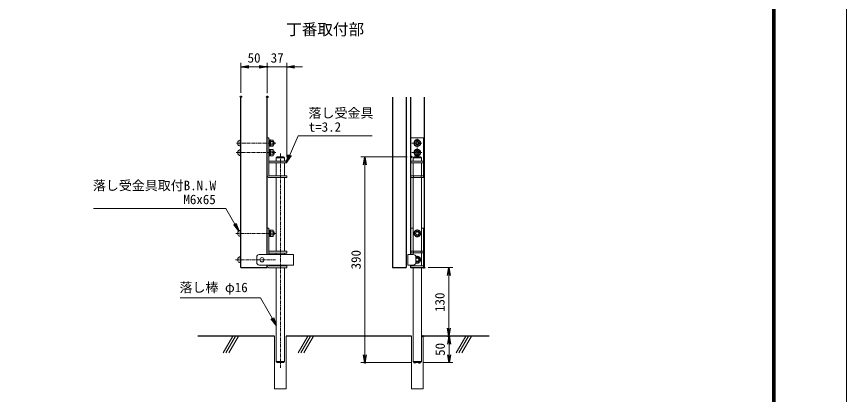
# Model space of a CAD drawing. Units: millimetres, scale not verified, with parts at other scales. Extents: x -4204 to 4196, y -2971 to 2969.
# Drawn here: x 1049 to 4196, y -559 to 874 of the extents above; entities that cross this region are included whole.
import ezdxf
from ezdxf.enums import TextEntityAlignment as Align

# ---------------------------------------------------------------- set-up
doc = ezdxf.new("R2010")
doc.units = ezdxf.units.MM
doc.header["$LTSCALE"] = 10
doc.header["$PDMODE"] = 32
doc.header["$PDSIZE"] = 5
doc.linetypes.add('USER2', pattern=[2, 1.25, -0.25, 0.25, -0.25])
doc.linetypes.add('USER3', pattern=[0.375, 0.25, -0.125])
for name, color, linetype, lineweight in [('0-0_D-STR-DIM', 7, 'Continuous', 13), ('0-1_0', 7, 'Continuous', 25), ('0-2_DEFPOINTS', 8, 'Continuous', 25), ('0-3_D-STR1', 1, 'Continuous', 25), ('0-4_D-BMK', 2, 'USER2', 13), ('0-5_D-BGD', 7, 'Continuous', 25), ('0-6_D-STR3', 3, 'Continuous', 13), ('0-8_D-DCR-HCH', 7, 'Continuous', 13), ('0-A_D-STR-TXT', 7, 'Continuous', 13), ('0-B_D-TTL-TXT', 7, 'Continuous', 13), ('0-D_D-TTL', 7, 'Continuous', 13)]:
    doc.layers.add(name, color=color, linetype=linetype, lineweight=lineweight)
doc.styles.add('ＭＳ ゴシック', font='')
doc.styles.get('ＭＳ ゴシック').set_extended_font_data('MS Gothic')

# ---------------------------------------------------------------- blocks, each defined once
blk = doc.blocks.new('_OPEN')
at = {"layer": '0-1_0'}
blk.add_line((0, 0), (-10, 0), dxfattribs=at)
blk.add_lwpolyline([(-10, 1.667), (0, 0), (-10, -1.667)], dxfattribs=at)

msp = doc.modelspace()

# ---------------------------------------------------------------- linework, layer by layer
at = {"layer": '0-0_D-STR-DIM'}
for p, q in [((1899.48, 585.01), (1899.48, 698.16)), ((1999.48, 583.59), (1999.48, 698.16)), ((1999.48, 585.01), (1999.48, 698.16)), ((2073.48, 340.82), (2073.48, 698.16)), ((1929.48, 683.16), (1969.48, 683.16)), ((1969.48, 683.16), (1939.48, 683.16)), ((2073.48, 683.16), (1999.48, 683.16)), ((2103.48, 683.16), (2133.48, 683.16)), ((2530.54, 341.82), (2354.86, 341.82)), ((2369.86, 311.82), (2369.86, -408.18)), ((2609.34, -78.18), (2702.77, -78.18)), ((2687.77, -108.18), (2687.77, -308.18)), ((2605.54, -338.18), (2704, -338.18)), ((2605.54, -338.18), (2702.77, -338.18)), ((2689, -408.18), (2689, -368.18)), ((2544.34, -438.18), (2354.86, -438.18)), ((2591.34, -438.18), (2704, -438.18))]:
    msp.add_line(p, q, dxfattribs=at)
at = {"layer": '0-2_DEFPOINTS'}
for p in [(1999.48, 683.16), (1899.48, 570.01), (1999.48, 570.01), (1999.48, 568.59), (2073.48, 325.82), (2545.54, 341.82), (2594.34, -78.18), (2590.54, -338.18), (2687.77, -338.18), (2689, -338.18), (2369.86, -438.18), (2559.34, -438.18), (2576.34, -438.18)]:
    msp.add_point(p, dxfattribs=at)
at = {"layer": '0-3_D-STR1'}
for p, q in [((1899.48, -78.18), (1899.48, 568.59)), ((1999.48, -28.18), (1999.48, 568.59)), ((2474.34, 568.59), (2474.34, -78.18)), ((2526.34, 568.59), (2526.34, -78.18)), ((2542.34, 568.59), (2542.34, -28.18)), ((2594.34, 568.59), (2594.34, -78.18)), ((1899.48, -78.18), (1999.48, -78.18)), ((1999.48, -78.18), (1999.48, -68.18)), ((2474.34, -78.18), (2526.34, -78.18)), ((2542.34, -68.18), (2542.34, -78.18)), ((2542.34, -78.18), (2594.34, -78.18))]:
    msp.add_line(p, q, dxfattribs=at)
at = {"layer": '0-4_D-BMK'}
for p, q in [((2568.34, 337.82), (2568.34, 417.82)), ((1882.65, 393.82), (2031.91, 393.82)), ((2548.34, 393.82), (2588.34, 393.82)), ((1881.71, 357.82), (2031.91, 357.82)), ((2049.48, 354.63), (2049.48, -457.84)), ((2548.34, 357.82), (2588.34, 357.82)), ((1880.23, 51.76), (2031.15, 51.76)), ((1879.72, -48.24), (2031.15, -48.24))]:
    msp.add_line(p, q, dxfattribs=at)
at = {"layer": '0-5_D-BGD'}
for p, q in [((2027.28, -338.18), (1736.23, -338.18)), ((2546.14, -338.18), (2071.68, -338.18)), ((2841.2, -338.18), (2590.54, -338.18))]:
    msp.add_line(p, q, dxfattribs=at)
at = {"layer": '0-6_D-STR3'}
for p, q in [((1999.48, 270.42), (1999.48, 413.82)), ((1999.48, 413.82), (2005.88, 413.82)), ((2005.88, 270.42), (2005.88, 413.82)), ((2544.34, 413.82), (2592.34, 413.82)), ((2544.34, 413.82), (2544.34, 263.82)), ((2592.34, 413.82), (2592.34, 263.82)), ((1888.48, 389.32), (1888.48, 398.32)), ((1894.48, 404.32), (1896.28, 404.32)), ((1894.48, 383.32), (1896.28, 383.32)), ((1899.48, 405.82), (1896.28, 405.82)), ((1896.28, 381.82), (1896.28, 405.82)), ((1899.48, 381.82), (1896.28, 381.82)), ((1899.48, 381.82), (1899.48, 405.82)), ((2009.08, 405.82), (2005.88, 405.82)), ((2009.08, 381.82), (2005.88, 381.82)), ((2012.08, 405.82), (2009.08, 405.82)), ((2009.08, 381.82), (2009.08, 405.82)), ((2012.08, 381.82), (2009.08, 381.82)), ((2012.08, 381.82), (2012.08, 405.82)), ((2012.08, 405.37), (2022.08, 405.37)), ((2012.08, 399.59), (2022.08, 399.59)), ((2012.08, 388.05), (2022.08, 388.05)), ((2012.08, 382.27), (2022.08, 382.27)), ((2022.08, 382.27), (2022.08, 405.37)), ((2022.08, 399.82), (2024.28, 399.82)), ((2022.08, 397.82), (2026.28, 397.82)), ((2022.08, 389.82), (2026.28, 389.82)), ((2022.08, 387.82), (2024.28, 387.82)), ((2024.28, 399.82), (2024.28, 387.82)), ((2026.28, 397.82), (2024.28, 399.82)), ((2026.28, 389.82), (2024.28, 387.82)), ((2026.28, 397.82), (2026.28, 389.82)), ((2568.34, 405.37), (2558.34, 399.6)), ((2558.34, 399.6), (2558.34, 388.05)), ((2568.34, 382.27), (2558.34, 388.05)), ((2568.34, 405.37), (2578.34, 399.6)), ((2568.34, 382.27), (2578.34, 388.05)), ((2578.34, 399.6), (2578.34, 388.05)), ((1888.48, 353.32), (1888.48, 362.32)), ((1894.48, 368.32), (1896.28, 368.32)), ((1894.48, 347.32), (1896.28, 347.32)), ((1899.48, 369.82), (1896.28, 369.82)), ((1896.28, 345.82), (1896.28, 369.82)), ((1899.48, 345.82), (1899.48, 369.82)), ((2009.08, 369.82), (2005.88, 369.82)), ((2012.08, 369.82), (2009.08, 369.82)), ((2009.08, 345.82), (2009.08, 369.82)), ((2012.08, 345.82), (2012.08, 369.82)), ((2012.08, 369.37), (2022.08, 369.37)), ((2012.08, 363.59), (2022.08, 363.59)), ((2012.08, 352.05), (2022.08, 352.05)), ((2012.08, 346.27), (2022.08, 346.27)), ((2022.08, 346.27), (2022.08, 369.37)), ((2022.08, 363.82), (2024.28, 363.82)), ((2022.08, 361.82), (2026.28, 361.82)), ((2022.08, 353.82), (2026.28, 353.82)), ((2022.08, 351.82), (2024.28, 351.82)), ((2024.28, 363.82), (2024.28, 351.82)), ((2026.28, 361.82), (2024.28, 363.82)), ((2026.28, 353.82), (2024.28, 351.82)), ((2026.28, 361.82), (2026.28, 353.82)), ((2568.34, 369.37), (2558.34, 363.6)), ((2558.34, 363.6), (2558.34, 352.05)), ((2568.34, 346.27), (2558.34, 352.05)), ((2568.34, 369.37), (2578.34, 363.6)), ((2568.34, 346.27), (2578.34, 352.05)), ((2578.34, 363.6), (2578.34, 352.05)), ((1899.48, 345.82), (1896.28, 345.82)), ((2005.88, 325.82), (2073.48, 325.82)), ((2005.88, 319.42), (2073.48, 319.42)), ((2033.48, 337.82), (2037.48, 341.82)), ((2033.48, 337.82), (2065.48, 337.82)), ((2033.48, 337.82), (2033.48, 325.62)), ((2033.48, 319.22), (2033.48, 270.22)), ((2037.48, 341.82), (2061.48, 341.82)), ((2065.48, 319.22), (2065.48, 270.22)), ((2073.48, 319.42), (2073.48, 325.82)), ((2544.34, 325.82), (2592.34, 325.82)), ((2544.34, 319.42), (2592.34, 319.42)), ((2552.34, 337.82), (2556.34, 341.82)), ((2552.34, 337.82), (2584.34, 337.82)), ((2552.34, 337.82), (2552.34, 325.82)), ((2552.34, 319.22), (2552.34, 270.22)), ((2556.34, 341.82), (2580.34, 341.82)), ((2580.34, 341.82), (2584.34, 337.82)), ((2584.34, 337.82), (2584.34, 325.82)), ((2584.34, 319.22), (2584.34, 270.22)), ((2006.08, 270.22), (2073.48, 270.22)), ((2006.08, 263.82), (2073.48, 263.82)), ((2033.48, 263.82), (2033.48, -16.44)), ((2065.48, 263.82), (2065.48, -16.44)), ((2073.48, 270.22), (2073.48, 263.82)), ((2544.34, 270.22), (2592.34, 270.22)), ((2592.34, 263.82), (2544.34, 263.82)), ((2552.34, 263.82), (2552.34, -16.18)), ((2553.84, 270.22), (2553.84, 263.82)), ((2582.84, 270.22), (2582.84, 263.82)), ((2584.34, 263.82), (2584.34, -16.18)), ((1896.28, 39.76), (1896.28, 63.76)), ((1899.48, 63.76), (1896.28, 63.76)), ((1899.48, 39.76), (1899.48, 63.76)), ((1999.48, 71.76), (2005.88, 71.76)), ((1999.48, -28.18), (1999.48, 71.76)), ((2005.88, -28.18), (2005.88, 71.76)), ((2009.08, 63.76), (2005.88, 63.76)), ((2009.08, 39.76), (2009.08, 63.76)), ((2012.08, 63.76), (2009.08, 63.76)), ((2012.08, 39.76), (2012.08, 63.76)), ((2012.08, 63.31), (2022.08, 63.31)), ((2022.08, 40.21), (2022.08, 63.31)), ((2544.34, 71.82), (2544.34, -28.18)), ((2544.34, 71.82), (2552.34, 71.82)), ((2584.34, 71.82), (2592.34, 71.82)), ((2592.34, 71.82), (2592.34, -78.18)), ((1888.48, 47.26), (1888.48, 56.26)), ((1894.48, 62.26), (1896.28, 62.26)), ((1894.48, 41.26), (1896.28, 41.26)), ((1899.48, 39.76), (1896.28, 39.76)), ((2009.08, 39.76), (2005.88, 39.76)), ((2012.08, 39.76), (2009.08, 39.76)), ((2012.08, 57.53), (2022.08, 57.53)), ((2012.08, 45.99), (2022.08, 45.99)), ((2012.08, 40.21), (2022.08, 40.21)), ((2022.08, 57.76), (2024.28, 57.76)), ((2022.08, 55.76), (2026.28, 55.76)), ((2022.08, 47.76), (2026.28, 47.76)), ((2022.08, 45.76), (2024.28, 45.76)), ((2024.28, 57.76), (2024.28, 45.76)), ((2026.28, 55.76), (2024.28, 57.76)), ((2026.28, 47.76), (2024.28, 45.76)), ((2026.28, 55.76), (2026.28, 47.76)), ((1969.48, -28.18), (2099.48, -28.18)), ((2005.88, -16.24), (2073.48, -16.24)), ((2005.88, -22.64), (2073.48, -22.64)), ((2033.48, -22.78), (2033.48, -28.18)), ((2065.48, -22.78), (2065.48, -28.18)), ((2073.48, -22.64), (2073.48, -16.24)), ((2099.48, -68.18), (2099.48, -28.18)), ((2533.34, -28.18), (2553.34, -28.18)), ((2533.34, -28.18), (2533.34, -68.18)), ((2544.34, -16.18), (2592.34, -16.18)), ((2544.34, -22.58), (2592.34, -22.58)), ((2552.34, -22.58), (2552.34, -28.18)), ((2553.84, -16.18), (2553.84, -22.58)), ((2582.84, -16.18), (2582.84, -22.58)), ((2584.34, -22.78), (2584.34, -71.78)), ((1888.48, -52.74), (1888.48, -43.74)), ((1894.48, -37.74), (1896.28, -37.74)), ((1894.48, -58.74), (1896.28, -58.74)), ((1896.28, -60.24), (1896.28, -36.24)), ((1899.48, -36.24), (1896.28, -36.24)), ((1899.48, -60.24), (1896.28, -60.24)), ((1899.48, -60.24), (1899.48, -36.24)), ((1959.48, -58.18), (1959.48, -38.18)), ((2563.34, -38.18), (2563.34, -58.18)), ((1969.48, -68.18), (2099.48, -68.18)), ((1999.48, -71.64), (1999.48, -68.18)), ((2005.88, -71.64), (2005.88, -68.18)), ((2006.08, -71.84), (2073.48, -71.84)), ((2006.08, -78.24), (2073.48, -78.24)), ((2033.48, -68.18), (2033.48, -71.84)), ((2033.48, -78.18), (2033.48, -434.18)), ((2065.48, -68.18), (2065.48, -71.84)), ((2065.48, -78.18), (2065.48, -434.18)), ((2073.48, -78.24), (2073.48, -71.84)), ((2553.34, -68.18), (2533.34, -68.18)), ((2544.34, -68.18), (2544.34, -78.18)), ((2544.34, -71.78), (2592.34, -71.78)), ((2544.34, -78.18), (2592.34, -78.18)), ((2552.34, -68.18), (2552.34, -71.78)), ((2552.34, -78.18), (2552.34, -434.18)), ((2584.34, -78.18), (2584.34, -434.18)), ((2027.28, -538.18), (2027.28, -338.18)), ((2071.68, -538.18), (2071.68, -338.18)), ((2546.14, -538.18), (2546.14, -338.18)), ((2590.54, -538.18), (2590.54, -338.18)), ((2033.48, -434.18), (2065.48, -434.18)), ((2037.48, -438.18), (2033.48, -434.18)), ((2037.48, -438.18), (2061.48, -438.18)), ((2061.48, -438.18), (2065.48, -434.18)), ((2552.34, -434.18), (2584.34, -434.18)), ((2556.34, -438.18), (2552.34, -434.18)), ((2556.34, -438.18), (2580.34, -438.18)), ((2580.34, -438.18), (2584.34, -434.18)), ((2071.68, -538.18), (2027.28, -538.18)), ((2590.54, -538.18), (2546.14, -538.18))]:
    msp.add_line(p, q, dxfattribs=at)
at = {"layer": '0-6_D-STR3', "linetype": 'USER3'}
for p, q in [((2568.34, 63.37), (2558.34, 57.6)), ((2568.34, 63.37), (2578.34, 57.6)), ((2558.34, 57.6), (2558.34, 46.05)), ((2568.34, 40.27), (2558.34, 46.05)), ((2568.34, 40.27), (2578.34, 46.05)), ((2578.34, 57.6), (2578.34, 46.05)), ((2568.34, -36.63), (2563.34, -39.51)), ((2568.34, -59.73), (2563.34, -56.84)), ((2568.34, -36.63), (2578.34, -42.4)), ((2568.34, -59.73), (2578.34, -53.95)), ((2578.34, -42.4), (2578.34, -53.95))]:
    msp.add_line(p, q, dxfattribs=at)
at = {"layer": '0-6_D-STR3'}
for points in [[(2012.08, 345.82), (2009.08, 345.82), (2005.88, 345.82)], [(2061.48, 341.82), (2065.48, 337.82), (2065.48, 325.62)]]:
    msp.add_lwpolyline(points, dxfattribs=at)
for centre, radius in [((2568.34, 393.82), 13), ((2568.34, 393.82), 7), ((2568.34, 393.82), 6), ((2568.34, 357.82), 13), ((2568.34, 357.82), 7), ((2568.34, 357.82), 6), ((1979.48, -48.18), 8)]:
    msp.add_circle(centre, radius, dxfattribs=at)
at = {"layer": '0-6_D-STR3', "linetype": 'USER3'}
for radius in [13, 7, 6]:
    msp.add_circle((2568.34, 51.82), radius, dxfattribs=at)
at = {"layer": '0-6_D-STR3'}
for centre, radius, start, end in [((1894.48, 398.32), 6, 90, 180), ((1894.48, 389.32), 6, 180, 270), ((1894.48, 362.32), 6, 90, 180), ((1894.48, 353.32), 6, 180, 270), ((2006.08, 270.42), 6.6, 180, 270), ((2006.08, 270.42), 0.2, 180, 270), ((1894.48, 56.26), 6, 90, 180), ((1894.48, 47.26), 6, 180, 270), ((1969.48, -38.18), 10, 90, 180), ((2553.34, -38.18), 10, 0, 90), ((1894.48, -43.74), 6, 90, 180), ((1894.48, -52.74), 6, 180, 270), ((1969.48, -58.18), 10, 180, 270), ((2553.34, -58.18), 10, 270, 0), ((2006.08, -71.64), 6.6, 180, 270), ((2006.08, -71.64), 0.2, 180, 270)]:
    msp.add_arc(centre, radius, start, end, dxfattribs=at)
at = {"layer": '0-6_D-STR3', "linetype": 'USER3'}
for radius, start, end in [(13, 246.48821, 113.51179), (7, 224.41531, 135.58469), (6, 213.55731, 146.44269)]:
    msp.add_arc((2568.34, -48.18), radius, start, end, dxfattribs=at)
at = {"layer": '0-8_D-DCR-HCH'}
for p, q in [((1832.24, -401.46), (1868.77, -338.18)), ((1842.71, -401.46), (1879.25, -338.18)), ((1854.02, -401.46), (1890.56, -338.18)), ((2116.72, -401.46), (2153.25, -338.18)), ((2127.19, -401.46), (2163.73, -338.18)), ((2138.5, -401.46), (2175.04, -338.18)), ((2715.7, -401.46), (2752.24, -338.18)), ((2726.17, -401.46), (2762.71, -338.18)), ((2737.48, -401.46), (2774.02, -338.18))]:
    msp.add_line(p, q, dxfattribs=at)
at = {"layer": '0-A_D-STR-TXT'}
for points in [[(2396.94, 421.31), (2116.8, 421.31), (2073.81, 323.44)], [(1340.97, 146.62), (1842.48, 146.62), (1890.61, 63.26)], [(1669.55, -193.09), (1974.24, -193.09), (2032.48, -293.96)]]:
    msp.add_lwpolyline(points, dxfattribs=at)
at = {"layer": '0-D_D-TTL', "color": 2}
msp.add_lwpolyline([(-4203.94, 2968.58), (4196.06, 2968.58), (4196.06, -2971.42), (-4203.94, -2971.42)], close=True, dxfattribs=at)
at = {"layer": '0-D_D-TTL'}
for points in [[(-3933.94, 2748.58), (3926.06, 2748.58), (3926.06, -2751.42), (-3933.94, -2751.42)], [(-3931.44, 2746.08), (3923.56, 2746.08), (3923.56, -2748.92), (-3931.44, -2748.92)], [(-3928.94, 2743.58), (3921.06, 2743.58), (3921.06, -2746.42), (-3928.94, -2746.42)], [(-3926.44, 2741.08), (3918.56, 2741.08), (3918.56, -2743.92), (-3926.44, -2743.92)], [(-3923.94, 2738.58), (3916.06, 2738.58), (3916.06, -2741.42), (-3923.94, -2741.42)]]:
    msp.add_lwpolyline(points, close=True, dxfattribs=at)

# ---------------------------------------------------------------- block references
at = {"layer": '0-0_D-STR-DIM', "xscale": 3, "yscale": 3}
for p, rotation in [((1899.48, 683.16), 180), ((2073.48, 683.16), 180), ((2369.86, 341.82), 90), ((2687.77, -78.18), 90), ((2687.77, -338.18), 270), ((2689, -338.18), 90), ((2369.86, -438.18), 270), ((2689, -438.18), 270)]:
    msp.add_blockref('_OPEN', p, dxfattribs=dict(at, rotation=rotation))
msp.add_blockref('_OPEN', (1999.48, 683.16), dxfattribs=at)
msp.add_blockref('_OPEN', (1999.48, 683.16), dxfattribs=at)
at = {"layer": '0-A_D-STR-TXT', "xscale": 3, "yscale": 3}
for p, rotation in [((2073.01, 321.61), 246.28626), ((1891.61, 61.53), 300), ((2033.48, -295.69), 300)]:
    msp.add_blockref('_OPEN', p, dxfattribs=dict(at, rotation=rotation))

# ---------------------------------------------------------------- texts
at = {"layer": '0-0_D-STR-DIM', "style": 'ＭＳ ゴシック'}
for s, p in [('50', (1925.01, 688.22)), ('37', (2012.68, 688.22))]:
    msp.add_text(s, height=36.07, dxfattribs=at).set_placement(p, align=Align.BOTTOM_LEFT)
for s, p in [('390', (2364.8, -84.83)), ('130', (2682.71, -246.16)), ('50', (2683.94, -412.65))]:
    msp.add_text(s, height=36.07, rotation=90, dxfattribs=at).set_placement(p, align=Align.BOTTOM_LEFT)
at = {"layer": '0-A_D-STR-TXT', "style": 'ＭＳ ゴシック'}
for s, p in [('落し受金具', (2156.14, 479.18)), ('t=3.2', (2156.9, 426.37)), ('落し受金具取付B.N.W', (1338.3, 204.49)), ('M6x65', (1681.51, 151.68)), ('落し棒 φ16', (1666.89, -181.94))]:
    msp.add_text(s, height=36.07, dxfattribs=at).set_placement(p, align=Align.BOTTOM_LEFT)
at = {"layer": '0-B_D-TTL-TXT', "style": 'ＭＳ ゴシック'}
msp.add_text('丁番取付部', height=43.33, dxfattribs=at).set_placement((2071.42, 790.51), align=Align.BOTTOM_LEFT)

doc.saveas('drawing.dxf')
